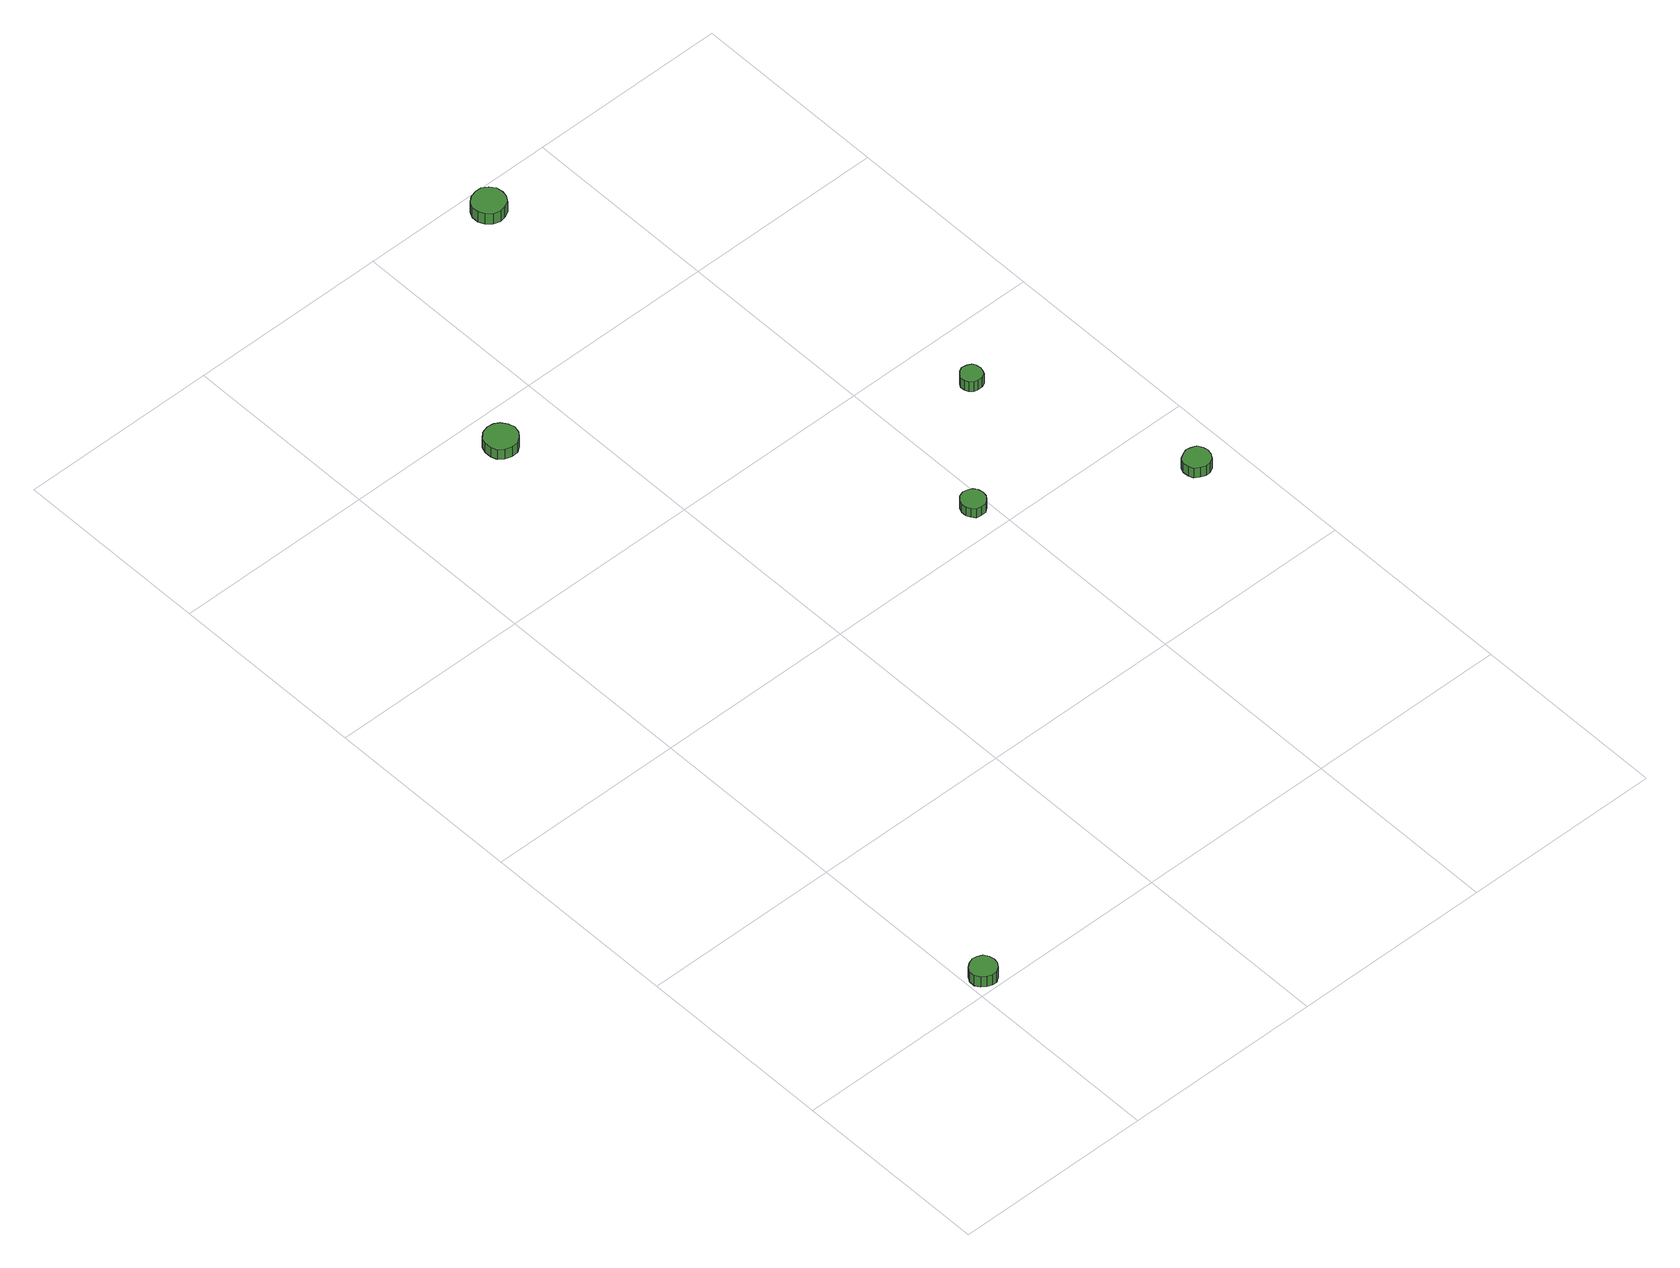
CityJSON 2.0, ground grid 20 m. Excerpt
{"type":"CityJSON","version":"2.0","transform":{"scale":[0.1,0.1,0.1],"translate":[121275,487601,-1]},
"CityObjects":{
"tree1":{"type":"SolitaryVegetationObject","attributes":{"function":"something"},"geometry":[{"type":"MultiSurface","lod":"1","boundaries":[[[0,1,2,3,4,5,6,7,8,9,10,11,12,13,14]],[[15,16,17,18,19,20,21,22,23,24,25,26,27,28,29]],[[0,29,28,1]],[[1,28,27,2]],[[2,27,26,3]],[[3,26,25,4]],[[4,25,24,5]],[[5,24,23,6]],[[6,23,22,7]],[[7,22,21,8]],[[8,21,20,9]],[[9,20,19,10]],[[10,19,18,11]],[[11,18,17,12]],[[12,17,16,13]],[[13,16,15,14]],[[14,15,29,0]]]}]},
"tree2":{"type":"SolitaryVegetationObject","attributes":{"function":"something"},"geometry":[{"type":"MultiSurface","lod":"1","boundaries":[[[30,31,32,33,34,35,36,37,38,39,40,41,42,43,44]],[[45,46,47,48,49,50,51,52,53,54,55,56,57,58,59]],[[30,59,58,31]],[[31,58,57,32]],[[32,57,56,33]],[[33,56,55,34]],[[34,55,54,35]],[[35,54,53,36]],[[36,53,52,37]],[[37,52,51,38]],[[38,51,50,39]],[[39,50,49,40]],[[40,49,48,41]],[[41,48,47,42]],[[42,47,46,43]],[[43,46,45,44]],[[44,45,59,30]]]}]},
"tree3":{"type":"SolitaryVegetationObject","attributes":{"function":"something"},"geometry":[{"type":"MultiSurface","lod":"1","boundaries":[[[60,61,62,63,64,65,66,67,68,69,70,71,72,73,74]],[[75,76,77,78,79,80,81,82,83,84,85,86,87,88,89]],[[60,89,88,61]],[[61,88,87,62]],[[62,87,86,63]],[[63,86,85,64]],[[64,85,84,65]],[[65,84,83,66]],[[66,83,82,67]],[[67,82,81,68]],[[68,81,80,69]],[[69,80,79,70]],[[70,79,78,71]],[[71,78,77,72]],[[72,77,76,73]],[[73,76,75,74]],[[74,75,89,60]]]}]},
"tree4":{"type":"SolitaryVegetationObject","attributes":{"function":"something"},"geometry":[{"type":"MultiSurface","lod":"1","boundaries":[[[90,91,92,93,94,95,96,97,98,99,100,101,102,103,104]],[[105,106,107,108,109,110,111,112,113,114,115,116,117,118,119]],[[90,119,118,91]],[[91,118,117,92]],[[92,117,116,93]],[[93,116,115,94]],[[94,115,114,95]],[[95,114,113,96]],[[96,113,112,97]],[[97,112,111,98]],[[98,111,110,99]],[[99,110,109,100]],[[100,109,108,101]],[[101,108,107,102]],[[102,107,106,103]],[[103,106,105,104]],[[104,105,119,90]]]}]},
"tree5":{"type":"SolitaryVegetationObject","attributes":{"function":"something"},"geometry":[{"type":"MultiSurface","lod":"1","boundaries":[[[120,121,122,123,124,125,126,127,128,129,130,131,132,133,134]],[[135,136,137,138,139,140,141,142,143,144,145,146,147,148,149]],[[120,149,148,121]],[[121,148,147,122]],[[122,147,146,123]],[[123,146,145,124]],[[124,145,144,125]],[[125,144,143,126]],[[126,143,142,127]],[[127,142,141,128]],[[128,141,140,129]],[[129,140,139,130]],[[130,139,138,131]],[[131,138,137,132]],[[132,137,136,133]],[[133,136,135,134]],[[134,135,149,120]]]}]},
"tree6":{"type":"SolitaryVegetationObject","attributes":{"function":"something"},"geometry":[{"type":"MultiSurface","lod":"1","boundaries":[[[150,151,152,153,154,155,156,157,158,159,160,161,162,163,164]],[[165,166,167,168,169,170,171,172,173,174,175,176,177,178,179]],[[150,179,178,151]],[[151,178,177,152]],[[152,177,176,153]],[[153,176,175,154]],[[154,175,174,155]],[[155,174,173,156]],[[156,173,172,157]],[[157,172,171,158]],[[158,171,170,159]],[[159,170,169,160]],[[160,169,168,161]],[[161,168,167,162]],[[162,167,166,163]],[[163,166,165,164]],[[164,165,179,150]]]}]}
},
"vertices":[
[30,17,19],[29,22,19],[26,27,19],[21,29,19],[16,30,19],[11,28,19],[7,25,19],[4,20,19],[4,14,19],[7,9,19],[11,6,19],[16,4,19],[21,4,19],[26,7,19],[29,12,19],[29,12,6],[26,7,6],[21,4,6],[16,4,6],[11,6,6],[7,9,6],[4,14,6],[4,20,6],[7,25,6],[11,28,6],[16,30,6],[21,29,6],[26,27,6],[29,22,6],[30,17,6],
[149,762,21],[147,768,21],[143,774,21],[138,777,21],[131,778,21],[124,776,21],[119,771,21],[117,765,21],[117,758,21],[119,752,21],[124,748,21],[131,746,21],[138,746,21],[143,750,21],[147,755,21],[147,755,9],[143,750,9],[138,746,9],[131,746,9],[124,748,9],[119,752,9],[117,758,9],[117,765,9],[119,771,9],[124,776,9],[131,778,9],[138,777,9],[143,774,9],[147,768,9],[149,762,9],
[398,432,18],[397,437,18],[394,441,18],[390,443,18],[385,444,18],[380,442,18],[377,439,18],[375,434,18],[375,429,18],[377,425,18],[380,421,18],[385,420,18],[390,420,18],[394,423,18],[397,427,18],[397,427,7],[394,423,7],[390,420,7],[385,420,7],[380,421,7],[377,425,7],[375,429,7],[375,434,7],[377,439,7],[380,442,7],[385,444,7],[390,443,7],[394,441,7],[397,437,7],[398,432,7],
[331,976,19],[330,983,19],[326,988,19],[320,992,19],[314,992,19],[307,990,19],[302,986,19],[299,980,19],[299,973,19],[302,967,19],[307,962,19],[314,960,19],[320,961,19],[326,964,19],[330,970,19],[330,970,6],[326,964,6],[320,961,6],[314,960,6],[307,962,6],[302,967,6],[299,973,6],[299,980,6],[302,986,6],[307,990,6],[314,992,6],[320,992,6],[326,988,6],[330,983,6],[331,976,6],
[495,541,20],[494,546,20],[492,549,20],[488,551,20],[483,552,20],[479,550,20],[476,547,20],[474,543,20],[474,539,20],[476,535,20],[479,532,20],[483,531,20],[488,531,20],[492,533,20],[494,537,20],[494,537,8],[492,533,8],[488,531,8],[483,531,8],[479,532,8],[476,535,8],[474,539,8],[474,543,8],[476,547,8],[479,550,8],[483,552,8],[488,551,8],[492,549,8],[494,546,8],[495,541,8],
[575,336,19],[574,341,19],[571,346,19],[566,348,19],[561,349,19],[556,347,19],[551,344,19],[549,339,19],[549,333,19],[551,328,19],[556,325,19],[561,323,19],[566,323,19],[571,326,19],[574,331,19],[574,331,7],[571,326,7],[566,323,7],[561,323,7],[556,325,7],[551,328,7],[549,333,7],[549,339,7],[551,344,7],[556,347,7],[561,349,7],[566,348,7],[571,346,7],[574,341,7],[575,336,7]
]}
